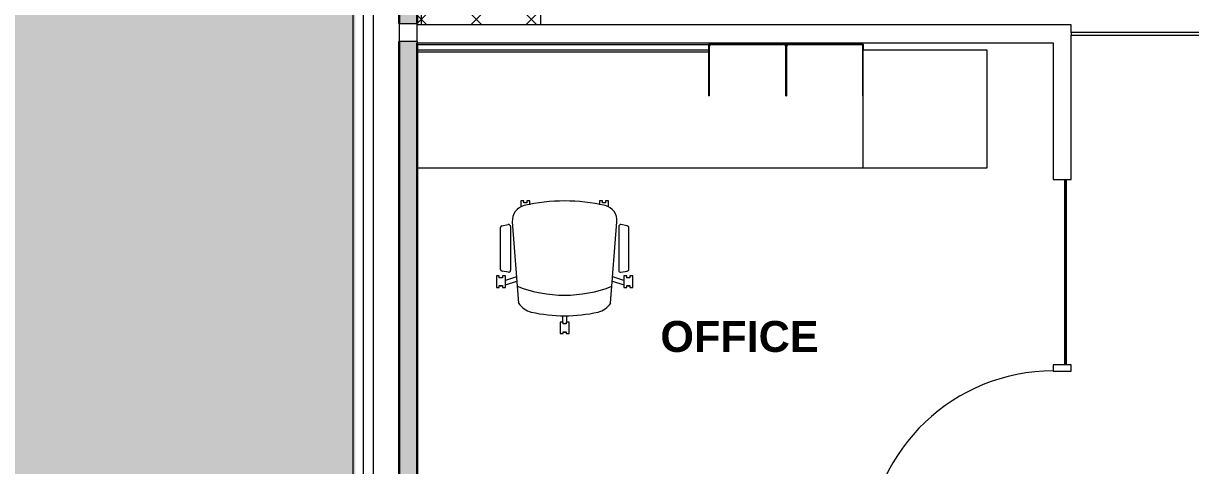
# Model space of a CAD drawing. Header units: inches. Extents: x 920 to 2661, y -647 to 1865.
# Drawn here: x 2061.6 to 2288.3, y 1623.5 to 1709.4 of the extents above; entities that cross this region are included whole.
import ezdxf

# ---------------------------------------------------------------- set-up
doc = ezdxf.new("R2010")
doc.units = ezdxf.units.IN
doc.header["$MEASUREMENT"] = 0
doc.linetypes.add('IMPORT-Double Dash 3_8_', pattern=[1, 0.375, -0.125, 0.125, -0.125, 0.125, -0.125])
for name, color, linetype, lineweight in [('A-AREA-IDEN', 2, 'Continuous', 9), ('A-DETL-GENF', 92, 'Continuous', 9), ('A-DOOR', 31, 'Continuous', 18), ('A-GLAZ', 151, 'Continuous', 18), ('A-WALL', 113, 'Continuous', 13), ('A-WALL-PATT', 111, 'Continuous', 18), ('basebuilding_dwg', 8, 'Continuous', 9), ('I-FURN', 30, 'Continuous', 9), ('I-FURN-PNLS', 30, 'Continuous', 9), ('I-WALL', 2, 'Continuous', 18), ('Q-CASE', 31, 'Continuous', 9)]:
    doc.layers.add(name, color=color, linetype=linetype, lineweight=lineweight)
doc.styles.add('Swis721 Lt BT_B', font='', dxfattribs={"height": 6})
doc.styles.get('Swis721 Lt BT_B').set_extended_font_data('Swis721 Lt BT', bold=True)

# ---------------------------------------------------------------- blocks, each defined once
blk = doc.blocks.new('Single-Flush - 36_ x 84_-V11-FIRST FLOOR CONSTRUCTION')
at = {"layer": 'A-DOOR', "lineweight": 30}
for p, q in [((16.25, -1.75), (16.25, -37.77)), ((18, -1.75), (16.25, -1.75)), ((18, -1.75), (18, -37.77)), ((18, -37.77), (16.25, -37.77))]:
    blk.add_line(p, q, dxfattribs=at)
at = {"layer": 'A-DOOR', "lineweight": 9}
blk.add_arc((18, -1.75), 36.07, 180, 267.2188, dxfattribs=at)
blk = doc.blocks.new('Frameless opening with glazing - 36_ x 84_-4272587-FIRST FLOOR CONSTRUCTION')
at = {"layer": 'A-GLAZ', "lineweight": 40}
blk.add_line((-19.5, -0.625), (16.5, -0.625), dxfattribs=at)
blk = doc.blocks.new('F - EXECUTIVE DESK 4 - F - EXECUTIVE DESK 4-V18-FIRST FLOOR CONSTRUCTION')
at = {"layer": 'I-FURN'}
for p, q in [((-0.87, -30.87), (-0.87, -33.11)), ((-0.31, -30.87), (-0.87, -30.87)), ((-0.31, -31.24), (-0.31, -30.87)), ((0.31, -31.24), (-0.31, -31.24)), ((0.88, -30.86), (0.31, -30.86)), ((0.31, -30.86), (0.31, -31.24)), ((0.88, -33.11), (0.88, -30.86)), ((-0.87, -33.11), (-0.31, -33.11)), ((-0.4, -33.11), (-0.42, -34.36)), ((-0.31, -33.11), (-0.31, -32.74)), ((-0.31, -32.74), (0.31, -32.74)), ((0.31, -32.74), (0.31, -33.11)), ((0.31, -33.11), (0.88, -33.11)), ((0.42, -34.36), (0.4, -33.11)), ((-8.94, -36.77), (-10.16, -52.57)), ((10.16, -52.57), (8.94, -36.77)), ((-13.24, -39.85), (-13.24, -42.1)), ((-12.68, -39.85), (-13.24, -39.85)), ((-12.68, -40.22), (-12.68, -39.85)), ((-12.05, -40.22), (-12.68, -40.22)), ((-12.05, -40.18), (-12.25, -40.12)), ((-11.49, -39.84), (-12.05, -39.84)), ((-12.05, -39.84), (-12.05, -40.22)), ((-11.49, -42.1), (-11.49, -39.84)), ((-9.27, -41.04), (-11.49, -40.36)), ((11.49, -40.36), (9.27, -41.04)), ((11.49, -39.85), (11.49, -42.1)), ((12.05, -39.85), (11.49, -39.85)), ((12.05, -40.22), (12.05, -39.85)), ((12.25, -40.12), (12.05, -40.18)), ((12.68, -40.22), (12.05, -40.22)), ((13.24, -39.84), (12.68, -39.84)), ((12.68, -39.84), (12.68, -40.22)), ((13.24, -42.1), (13.24, -39.84)), ((-13.24, -42.1), (-12.68, -42.1)), ((-12.68, -42.1), (-12.68, -41.72)), ((-12.68, -41.72), (-12.05, -41.72)), ((-10.93, -42.8), (-12.16, -42.97)), ((-12.05, -41.72), (-12.05, -42.1)), ((-12.05, -42.1), (-11.49, -42.1)), ((-11.49, -41.18), (-9.34, -41.92)), ((9.34, -41.92), (11.49, -41.18)), ((10.93, -42.8), (12.16, -42.97)), ((11.49, -42.1), (12.05, -42.1)), ((12.05, -42.1), (12.05, -41.72)), ((12.05, -41.72), (12.68, -41.72)), ((12.68, -41.72), (12.68, -42.1)), ((12.68, -42.1), (13.24, -42.1)), ((-12.48, -43.34), (-12.48, -51.45)), ((-10.5, -51.67), (-10.5, -43.17)), ((10.5, -51.67), (10.5, -43.17)), ((12.48, -43.34), (12.48, -51.45)), ((-12.17, -51.82), (-10.94, -52.04)), ((12.17, -51.82), (10.94, -52.04)), ((-8.52, -55.48), (-8.52, -56.63)), ((-8.52, -56.63), (-7.95, -56.63)), ((-7.95, -56.63), (-7.95, -56.25)), ((-7.95, -56.25), (-7.33, -56.25)), ((-7.33, -56.25), (-7.33, -56.63)), ((-7.33, -56.63), (-6.77, -56.63)), ((-6.77, -56.63), (-6.77, -55.91)), ((6.77, -55.91), (6.77, -56.63)), ((6.77, -56.63), (7.33, -56.63)), ((7.33, -56.63), (7.33, -56.25)), ((7.33, -56.25), (7.95, -56.25)), ((7.95, -56.25), (7.95, -56.63)), ((7.95, -56.63), (8.52, -56.63)), ((8.52, -56.63), (8.52, -55.48)), ((-57.94, -77.06), (-58, -77.06)), ((-57.94, -86.56), (-57.94, -77.06)), ((-43, -77.06), (-43.06, -77.06)), ((-43.06, -77.06), (-43.06, -86.56)), ((-43, -77.06), (-43, -86.56)), ((-42.94, -77.06), (-43, -77.06)), ((-43, -86.56), (-43, -77.06)), ((-42.94, -86.56), (-42.94, -77.06)), ((-28, -77.06), (-28.06, -77.06)), ((-28.06, -77.06), (-28.06, -86.56)), ((-28, -86.56), (-28, -77.06)), ((-58, -86), (-58, -86.56)), ((-43.5, -87), (-57.5, -87)), ((-57.5, -87.06), (-43.5, -87.06)), ((-28.5, -87), (-42.5, -87)), ((-42.5, -87.06), (-28.5, -87.06))]:
    blk.add_line(p, q, dxfattribs=at)
for centre, radius, start, end in [((0, -31.5), 0.377, 45, 135), ((-5.62, -38.91), 3.95, 102.6919, 147.3081), ((0, -63.86), 29.53, 77.3081, 102.6919), ((5.62, -38.91), 3.95, 32.6919, 77.3081), ((0, -63.72), 25.39, 68.7648, 111.2352), ((-12.36, -40.48), 0.377, 72, 132), ((12.36, -40.48), 0.377, 48, 108), ((-12.1, -43.34), 0.375, 98, 180), ((-10.87, -43.17), 0.375, 0, 98), ((10.87, -43.17), 0.375, 82, 180), ((12.1, -43.34), 0.375, 0, 82), ((-12.1, -51.45), 0.375, 180, 260), ((-10.87, -51.67), 0.375, 260, 0), ((10.87, -51.67), 0.375, 180, 280), ((12.1, -51.45), 0.375, 280, 0), ((-7.17, -52.8), 3, 175.5851, 256.8074), ((7.17, -52.8), 3, 283.1926, 4.4149), ((0, -22.2), 34.43, 256.8074, 283.1926), ((-57.5, -86.56), 0.5, 180, 270), ((-57.5, -86.56), 0.438, 180, 270), ((-43.5, -86.56), 0.5, 270, 0), ((-43.5, -86.56), 0.438, 270, 0), ((-42.5, -86.56), 0.5, 180, 270), ((-42.5, -86.56), 0.438, 180, 270), ((-28.5, -86.56), 0.5, 270, 0), ((-28.5, -86.56), 0.438, 270, 0)]:
    blk.add_arc(centre, radius, start, end, dxfattribs=at)
at = {"layer": 'I-FURN-PNLS'}
for p, q in [((-82, -63), (-58, -63)), ((-82, -86), (-82, -63)), ((-58, -63), (-58, -86)), ((-58, -63), (28.62, -63)), ((-58, -77.06), (-57.94, -77.06)), ((-57.94, -77.06), (-57.94, -87)), ((-43.06, -77.06), (-43, -77.06)), ((-43.06, -87), (-43.06, -77.06)), ((-43, -77.06), (-42.94, -77.06)), ((-43, -87.06), (-43, -77.06)), ((-43, -77.06), (-43, -87.06)), ((-42.94, -77.06), (-42.94, -87)), ((-28.06, -77.06), (-28, -77.06)), ((-28.06, -87), (-28.06, -77.06)), ((-28, -77.06), (-28, -87.06)), ((-58, -86), (-82, -86)), ((-58, -87.06), (-58, -86)), ((-28, -85.53), (28.62, -85.53)), ((28.62, -86), (-28, -86)), ((-43, -87.06), (-58, -87.06)), ((-57.94, -87), (-43.06, -87)), ((-28, -87.06), (-43, -87.06)), ((-42.94, -87), (-28.06, -87)), ((28.62, -87), (-28, -87))]:
    blk.add_line(p, q, dxfattribs=at)
blk = doc.blocks.new('C-Counter Top1 - 24_ Depth-5034683-FIRST FLOOR CONSTRUCTION')
at = {"layer": 'Q-CASE'}
h = blk.add_hatch(dxfattribs=at)
h.set_pattern_fill('FP_7', color=256, style=0, pattern_type=2)
h.set_pattern_definition([(315, (-1756.414, 1616.115), (5.341485, 5.341485), []), (45, (-1756.414, 1616.115), (-5.341485, 5.341485), [])])
h.paths.add_polyline_path([(-47.26, 0), (-47.26, -24), (84.55, -24), (84.55, 0), (-47.01, 0)], flags=0)
for p, q in [((84.55, -24), (84.55, 0)), ((84.55, -0.75), (-47.26, -0.75)), ((-47.26, -24), (84.55, -24))]:
    blk.add_line(p, q, dxfattribs=at)
blk = doc.blocks.new('basebuilding_dwg-4266169-FIRST FLOOR CONSTRUCTION')
at = {"lineweight": 9}
for p, q in [((1603.61, 1841.4), (1603.61, 1383.4)), ((1605.61, 1841.4), (1605.61, 1383.4)), ((1607.61, 1383.4), (1607.61, 1841.4))]:
    blk.add_line(p, q, dxfattribs=at)

msp = doc.modelspace()

# ---------------------------------------------------------------- hatches: boundary and pattern name
at = {"layer": 'A-DETL-GENF'}
h = msp.add_hatch(color=9, dxfattribs=at)
h.paths.add_polyline_path([(2228.4, 630.79), (2654.4, 630.79), (2654.4, 693.4), (1743.43, 693.4), (1743.43, 630.79), (2215.5, 630.79)], flags=0)
h.paths.add_polyline_path([(2107.16, 696.9), (2136.08, 696.9), (2136.08, 701.15), (2137.2, 701.15), (2137.2, 737.15), (2136.08, 737.15), (2136.08, 761.36), (2137.2, 761.36), (2137.2, 761.86), (2077.89, 761.86), (2077.89, 765.36), (2115.92, 765.36), (2115.92, 786.8), (2137.2, 786.8), (2137.2, 1218.88), (1871.9, 1218.88), (1871.9, 1383.4), (2126.14, 1383.4), (2126.14, 1841.4), (2115.92, 1841.4), (2115.92, 1859.4), (1743.43, 1859.4), (1743.43, 696.9), (2077.89, 696.9)], flags=0)
h.paths.add_polyline_path([(1765.59, 972.89), (1759.16, 972.91), (1762.4, 984.9), (1763.69, 980.05)], flags=0)
h.paths.add_polyline_path([(1816.38, 998.52), (1813.17, 1010.52), (1819.6, 1010.52)], flags=0)
at = {"layer": 'A-WALL-PATT', "lineweight": 9}
h = msp.add_hatch(color=7, dxfattribs=at)
h.paths.add_polyline_path([(2134.64, 1383.4), (2138.14, 1383.4), (2138.14, 1705.9), (2134.64, 1705.9), (2134.64, 1419.38)], flags=0)
h.paths.add_polyline_path([(2134.76, 1709.4), (2138.14, 1709.4), (2138.14, 1841.4), (2134.64, 1841.4), (2134.64, 1709.4)], flags=0)

# ---------------------------------------------------------------- linework, layer by layer
at = {"layer": 'A-WALL', "lineweight": 18}
for p, q in [((2265.14, 1707.65), (2265.14, 1707.15)), ((2138.14, 1705.9), (2138.14, 1705.65))]:
    msp.add_line(p, q, dxfattribs=at)
at = {"layer": 'I-WALL', "color": 8, "lineweight": 30}
for p, q in [((2134.64, 1841.4), (2134.64, 1709.4)), ((2138.14, 1709.4), (2138.14, 1841.4)), ((2134.64, 1705.9), (2134.64, 1383.4)), ((2138.14, 1602.79), (2138.14, 1705.65))]:
    msp.add_line(p, q, dxfattribs=at)
at = {"layer": 'I-WALL', "color": 55}
for p, q in [((2134.64, 1709.4), (2138.14, 1709.4)), ((2138.14, 1705.9), (2134.64, 1705.9))]:
    msp.add_line(p, q, dxfattribs=at)
at = {"layer": 'I-WALL'}
for p, q in [((2134.64, 1709.4), (2134.64, 1705.9)), ((2138.14, 1705.9), (2138.14, 1709.4)), ((2265.14, 1709.15), (2138.14, 1709.15)), ((2265.14, 1707.65), (2265.14, 1709.15)), ((2330.67, 1707.65), (2265.14, 1707.65)), ((2265.14, 1679.1), (2265.14, 1707.15)), ((2265.14, 1707.15), (2330.67, 1707.15)), ((2138.14, 1705.65), (2261.64, 1705.65)), ((2261.64, 1705.65), (2261.64, 1679.1)), ((2261.64, 1679.1), (2265.14, 1679.1)), ((2265.14, 1643.1), (2261.64, 1643.1)), ((2261.64, 1643.1), (2261.64, 1641.85)), ((2261.64, 1641.85), (2265.14, 1641.85)), ((2265.14, 1641.85), (2265.14, 1643.1))]:
    msp.add_line(p, q, dxfattribs=at)

# ---------------------------------------------------------------- block references
at = {"layer": 'A-DOOR', "rotation": 269.9999999999999}
msp.add_blockref('Single-Flush - 36_ x 84_-V11-FIRST FLOOR CONSTRUCTION', (2263.39, 1623.85), dxfattribs=at)
at = {"layer": 'A-GLAZ', "rotation": 89.9999999999999}
msp.add_blockref('Frameless opening with glazing - 36_ x 84_-4272587-FIRST FLOOR CONSTRUCTION', (2263.39, 1662.6), dxfattribs=at)
at = {"layer": 'basebuilding_dwg', "color": 250, "linetype": 'IMPORT-Double Dash 3_8_', "lineweight": 18}
msp.add_blockref('basebuilding_dwg-4266169-FIRST FLOOR CONSTRUCTION', (522.03, 0), dxfattribs=at)
at = {"layer": 'I-FURN', "rotation": 180}
msp.add_blockref('F - EXECUTIVE DESK 4 - F - EXECUTIVE DESK 4-V18-FIRST FLOOR CONSTRUCTION', (2166.76, 1618.31), dxfattribs=at)
at = {"layer": 'Q-CASE', "rotation": 90.00000000000001}
msp.add_blockref('C-Counter Top1 - 24_ Depth-5034683-FIRST FLOOR CONSTRUCTION', (2138.14, 1756.41), dxfattribs=at)

# ---------------------------------------------------------------- texts
at = {"layer": 'A-AREA-IDEN', "insert": (2185.36, 1651.62), "char_height": 6, "width": 36.562, "attachment_point": 1, "style": 'Swis721 Lt BT_B'}
msp.add_mtext('OFFICE', dxfattribs=at)

doc.saveas('drawing.dxf')
